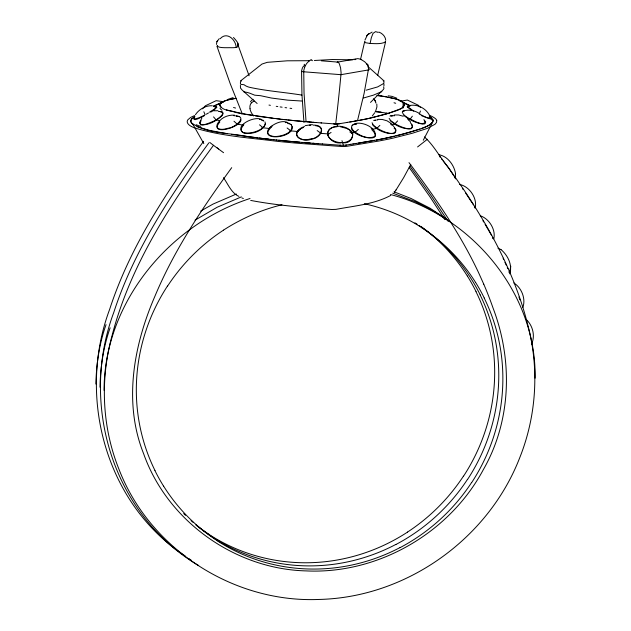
<?xml version="1.0" encoding="UTF-8"?>
<svg xmlns="http://www.w3.org/2000/svg" width="631" height="631" viewBox="0 0 631 631"><rect width="100%" height="100%" fill="white"/><g stroke="black" fill="none" stroke-linecap="round" stroke-linejoin="round"><path stroke-width="0.95" d="M257.132 103.492L242.099 89.988L240.482 88.04L240.395 85.351M383.948 86.005L383.956 83.844M403.083 108.011L403.106 102.269L398.39 99.895A74.726 11.689 0.2 0 0 394.146 98.562L387.694 97.095M377.646 75.499L385.557 41.906L385.225 41.433M386.456 113.911C390.605 111.963 410.726 108.666 402.105 101.615M185.08 555.927C105.519 503.577 76.99 396.781 109.652 309.324C129.655 247.786 165.606 193.094 203.6 141.312M198.662 565.502L196.943 564.548C112.152 513.192 79.743 403.517 113.754 312.495C133.946 250.333 170.417 195.184 208.829 142.921M424.411 136.943C433.505 144.988 439.302 156.267 446.969 165.653C452.948 173.959 458.816 182.351 464.526 190.838C475.064 206.597 485.018 222.759 493.97 239.472C508.215 266.282 520.11 294.511 527.548 324.003C539.473 368.007 536.642 415.458 519.699 457.814C488.181 539.087 406.167 597.541 318.844 599.45C233.573 602.999 149.61 549.104 118.936 469.164C101.954 426.911 100.029 379.554 112.018 335.779C130.191 265.257 170.82 203.308 213.491 145.311L209.768 142.432M95.896 384.05C96.306 363.898 99.312 343.682 106.04 324.642M99.99 387.221C100.4 367.068 103.405 346.853 110.133 327.812M104.083 390.392C103.965 303.259 168.698 224.944 250.026 198.489M303.961 122.54L301.949 94.705L301.563 71.271C301.997 69.094 302.541 65.506 305.483 65.506A10.277 4.236 -73.1 0 1 306.863 63.274L308.977 61.104M233.494 37.474C240.656 45.282 240.498 47.822 231.609 47.727C228.753 47.483 216.898 48.555 217.403 45.432M455.267 177.193L455.55 173.809M475.411 206.818C476.878 197.29 469.141 186.397 459.589 184.402M301.523 71.311A3.96 0.623 0.2 0 0 303.779 71.784L340.953 74.679L341.032 73.937A3.526 0.694 88.4 0 0 341.087 72.746L340.582 67.872L339.454 64.117A24.814 4.882 88.4 0 0 338.737 62.792L337.711 62.067M500.99 249.592C507.797 255.263 512.672 264.933 509.745 273.862M510.794 266.258L509.588 272.458M368.48 66.791L367.818 64.401L366.532 63.778A8.708 6.286 64.3 0 1 367.739 65.687L368.496 68.393A4.354 3.108 64.3 0 1 368.33 69.962L364.126 93.317L357.603 120.269M265.43 123.984C262.283 131.761 251.438 134.608 243.763 132.96C232.508 126.019 256.083 114.645 262.259 119.993M365.026 41.536L364.639 42.151L365.444 42.687L370.097 43.484L371.359 37.615L373.055 33.356L375.548 31.653L378.056 32.347M493.797 238.904C495.99 229.66 489.214 218.712 480.246 215.747M404.566 104.849L402.223 107.759A111.103 17.376 0.2 0 1 400.283 108.895L388.917 113.17M364.623 41.914L360.53 59.456M364.97 40.045L367.439 34.91L372.109 32.094M522.886 307.305C525.994 298.605 521.482 287.665 513.823 282.94M385.557 41.906C381.037 44.367 375.177 43.547 370.097 43.484M413.77 111.143L408.525 107.388C407.642 107.238 406.963 105.787 408.296 105.85C417.115 103.184 427.763 108.911 430.421 117.721C427.187 118.833 422.549 115.378 419.284 113.959L420.459 111.024M309.553 60.702L287.247 60.805L267.284 62.327L261.968 64.062L240.971 80.61L240.561 81.896A34.587 6.641 -44.2 0 0 240.853 84.365L244.008 84.712L245.317 85.611A63.179 26.518 -39.1 0 0 250.191 87.441C267.189 91.093 284.715 92.3 301.933 95.1M219.202 38.704L216.883 41.741L216.488 44.407M304.584 67.485L303.834 70.222A4.354 1.79 -73.4 0 0 303.756 71.792L304.032 93.088L306.059 121.728M531.507 344.084C535.569 336.023 532.635 325.115 526.065 319.349M400.03 101.283L407.358 100.053L418.037 105.101L420.506 107.483M375.69 110.985L376.92 106.915L376.81 104.068M201.904 117.863L199.499 123.029L200.824 124.891C208.893 125.293 216.749 120.805 222.404 115.299L223.185 113.304L222.341 111.79L218.436 111.442M240.979 119.922C240.182 128.022 207.828 136.138 219.825 121.988M304.513 126.468C290.157 131.579 297.887 142.622 310.081 139.041C320.185 138.938 327.931 124.772 313.055 125.104M423.275 140.256L432.653 122.083C435.627 120.04 427.313 114.566 430.421 117.721M410.765 164.478L403.698 177.571L396.031 189.994M200.603 121.688L200.997 120.955M216.883 41.741L217.529 40.565M194.695 117.445L193.827 118.667L194.143 119.125L198.939 117.847L204.089 115.378L205.13 114.653L203.837 111.75M200.169 122.106C199.301 128.282 211.156 121.98 213.822 121.12C216.488 119.882 227.286 113.028 220.282 111.687M202.504 108.863L205.398 105.763L216.125 100.692L223.374 101.67L213.333 106.095M374.806 112.673L372.29 115.962M250.46 101.82L251.39 100.668M288.359 123.108C280.014 116.443 255.689 134.222 274.382 136.525C280.708 136.777 294.993 132.841 291.23 124.552M432.653 122.099C427.479 127.754 419.244 129.016 412.295 131.5M195.421 114.739C198.946 109.344 205.745 105.306 212.292 105.763M231.711 167.665C204.633 204.933 178.628 243.385 159.604 285.48A400.567 387.694 -52.2 0 0 154.832 296.436C133.638 345.488 123.187 402.491 143.608 453.681C167.404 521.056 234.85 569.075 306.09 570.905C378.119 574.384 449.446 533.021 483.37 469.582C511.489 420.554 512.908 360.025 492.977 307.841A360.719 349.124 -52.2 0 0 483.748 284.163M402.255 112.058C403.312 115.536 407.224 117.429 410.26 119.054L412.358 116.167M304.079 64.93L304.576 64.267M370.507 102.411L383.301 89.578A59.18 3.045 -44.3 0 0 383.94 88.166L383.577 86.944M191.422 119.243L194.892 116.498M394.28 192.242L396.497 189.395M366.611 35.967L367.439 34.91M389.138 118.407L390.81 120.726L395.069 123.731L397.609 120.9M265.02 121.925C268.38 132.281 232.334 139.206 243.25 125.482M407.287 106.544L408.47 106.442M372.061 122.722L373.26 125.064L377.093 128.148L379.87 125.364M220.195 38.696C226.837 31.258 235.694 39.508 236.16 47.278M194.608 118.352L194.167 119.362L195.042 119.645L197.487 118.999L204.302 115.765M251.54 102.853L251.824 102.601A11.011 10.814 -34 0 1 252.274 102.23L252.771 101.875A4.701 4.614 -34 0 1 253.599 101.465L254.372 101.228A12.801 12.573 -34 0 1 254.632 101.157M402.554 111.458L402.933 111.103C408.667 109.163 414.93 110.354 419.836 113.825M352.169 125.601L352.721 125.104M235.947 115.788C248.614 117.035 233.415 128.203 228.256 128.172C218.003 131.603 212.19 127.21 221.678 118.88C225.338 116.104 229.929 114.913 234.48 115.134M352.871 124.725C349.763 126.76 352.91 130.885 355.245 132.116L358.321 129.41M200.279 121.026L200.808 120.576M297.516 131.256L299.962 129.213M354.977 59.7L356.61 58.801A7.809 5.419 62.2 0 1 357.517 58.675L357.816 58.675A12.257 8.495 62 0 1 361.295 59.693M251.848 100.234L253.094 99.319M272.474 125.735L269.153 128.274M368.039 34.319L369.135 33.459M417.58 146.944L427.384 139.254M222.491 102.632L223.216 102.19M390.739 195.413C374.009 204.373 354.299 205.864 335.944 209.374L331.764 209.492C304.655 207.567 277.435 205.532 250.696 200.421M210.77 112.097L213.523 110.472L216.851 107.286L216.536 106.82L214.855 106.994M195.026 220.172L217.135 207.252L241.373 196.88M271.653 126.839C255.965 141.391 293.715 138.994 292.35 126.484M327.552 134.687C327.946 122.635 349.053 124.378 352.776 133.969C352.65 146.282 330.904 144.586 327.552 134.687L331.062 132.455M208.506 112.957L206.321 114.187M243.045 124.828L243.874 124.307M194.624 116.64L191.871 118.667L190.846 120.766A110.63 17.305 0.2 0 0 191.469 122.864L193.504 124.835M301.405 128.495L303.495 127.43M389.99 116.08L390.565 115.741M200.658 211.085L213.041 204.081L236.365 194.025M300.498 129.221C289.392 136.454 304.584 142.748 311.383 139.08C319.239 138.836 327.71 127.091 315.397 125.656M236.136 98.302L227.61 100.006A54.589 8.542 0.2 0 0 224.21 101.126L220.424 103.484A74.726 11.689 0.2 0 0 219.809 104.959C221.907 110.906 231.017 110.401 235.828 112.468A111.103 17.384 0.2 0 0 240.474 113.422L274.785 118.478M222.775 101.772L220.124 103.894A77.163 12.068 0.2 0 0 220.558 106.757M366.13 90.194L377.63 86.92L383.325 83.671A63.179 10.995 41.3 0 0 383.964 81.683L383.845 80.752L383.206 80.863M373.662 120.403L375.831 120.056M209.476 112.192L214.666 108.934L216.504 106.978L215.636 106.308L214.698 106.694M223.342 101.496L227.61 100.006A48.445 7.58 0.2 0 1 233.58 98.712L235.142 98.452M213.483 106.394L221.86 102.687M353.447 124.473C360.293 120.048 377.78 127.722 374.995 136.296C368.725 139.711 360.553 135.996 355.245 132.116M194.608 115.56L190.696 117.374L187.896 119.74A114.227 17.873 0.2 0 0 187.896 123.597A116.349 18.204 0.2 0 0 189.836 125.506A89.634 14.024 0.2 0 0 194.443 127.825C221.307 136.257 249.758 137.779 277.537 141.352A258.631 40.455 0.2 0 0 298.952 143.347L341.166 146.463A5.214 0.812 0.2 0 0 346.876 146.305L378.332 141.099A258.426 40.423 0.2 0 0 393.255 138.071L412.54 133.196L427.187 128.456L434.964 124.315L436.549 122.406L436.731 120.474M410.324 119.038L408.336 119.795M421.366 128.574C425.381 126.571 432.645 125.388 433.04 119.961M420.017 129.047L402.949 134.111L384.421 138.457A239.622 37.481 0.2 0 1 378.324 139.664L376.328 140.035M228.225 99.248L233.123 97.6M363.464 98.01L373.434 95.139L381.842 91.582M388.097 113.422L368.756 118.439A187.541 29.341 0.2 0 1 364.892 119.251A199.096 31.148 0.2 0 1 361.137 119.985L360.183 120.158M385.927 114.069L383.758 114.692M411.601 131.705L395.826 135.917M353.336 124.757L354.015 124.559M383.206 114.85L372.598 117.579A193.898 30.335 0.2 0 1 361.808 119.858L354.409 121.199M395.44 123.834L391.535 124.899M354.748 124.52L356.633 124.173M394.201 136.304L390.865 137.069A251.674 39.367 0.2 0 1 376.439 140.019L358.408 143.095M368.33 69.962L340.953 74.679M359.22 120.34L349.826 121.988M305.167 125.648L312.369 124.575M374.498 140.366L362.51 142.425M355.671 58.975L337.617 62.098M390.96 116.12L392.49 116.017M353.013 121.444L346.474 122.548M347.515 122.375L339.762 123.668A7.335 1.144 0.2 0 1 339.044 123.779A4.938 0.773 0.2 0 1 334.588 123.905M339.88 123.652L338.965 123.786A4.874 0.765 0.2 0 1 337.782 123.889L335.905 123.944M351.546 132.967L355.143 132.368M361.673 142.567L355.174 143.623M343.516 142.795C352.232 143.923 356.696 131.84 347.444 128.969M345.693 145.138L350.812 144.325M352.989 143.971L356.349 143.434M349.629 144.515L353.25 143.931M374.869 120.466L375.713 120.347M404.432 110.946L402.933 111.103M311.075 60L311.241 59.984A7.809 3.045 -71.3 0 1 311.738 60.071L312.44 60.71M241.46 113.872L242.414 113.761M392.656 115.631L394.493 115.773M336.686 126.807C320.414 127.801 328.956 144.531 341.063 142.858M376.746 120.008L377.78 119.929M314.333 60.489L332.411 59.527L352.816 59.827M391.133 115.733L391.827 115.694M285.322 122.619L286.356 122.572M259.467 119.464L260.422 119.433M309.371 125.222L310.641 125.198M213.72 110.78L217.979 110.725M394.257 114.952L398.611 114.976L403.272 116.254M377.827 119.354L382.236 119.456L387.048 120.821L390.313 122.887L391.125 124.82M355.001 123.873L355.813 123.897M334.548 123.913L333.357 123.834M233.817 115.686L234.929 115.749M340.645 145.264L322.473 143.963M320.587 133.354L327.836 133.882M316.699 143.545L322.575 143.971M321.013 122.911L333.523 123.85A6.058 0.946 0.2 0 0 336.875 123.952L337.719 126.721M313.008 143.269L318.466 143.671M321.313 60.813L338.011 62.098M315.666 122.501L321.542 122.95M313.828 143.332L302.202 142.417M312.739 122.272L315.823 122.517M310.294 143.063L304.883 142.638M309.829 122.035L313.757 122.351M308.48 121.925L311.698 122.185M307.139 121.815L309.647 122.02M302.462 142.44L299.528 142.196A251.501 39.343 0.2 0 1 278.776 140.248M307.605 121.854L303.543 121.507A193.796 30.32 0.2 0 1 287.831 119.977M305.798 121.704L304.465 121.586A199.096 31.148 0.2 0 1 299.189 121.113M299.662 142.204L296.878 141.967A239.622 37.481 0.2 0 1 288.225 141.186L276.26 139.979M243.976 91.976L245.293 92.094A59.18 12.667 39.7 0 1 250.168 93.349L254.695 95.178L260.611 95.707L271.369 98.026L287.799 100.155L301.91 101.039M299.157 121.113L285.93 119.772M273.759 139.711L276.733 140.035M284.037 119.567L286.261 119.811M236.057 116.072L237.911 116.443M271.125 139.427L273.917 139.735M271.283 139.443L265.612 138.804M281.954 119.33L284.471 119.614M268.814 139.167L262.882 138.481M282.167 119.354L274.548 118.447M280.306 119.133L276.615 118.699M263.932 138.607L256.73 137.739M269.571 128.566L261.865 127.62M259.112 138.031L261.518 138.323M290.008 108.256L291.719 108.461M257.48 137.834L231.427 134.348M272.971 118.249L269.374 117.792A317.795 49.715 0.2 0 1 258.82 116.38L255.405 115.891M285.023 107.601L286.687 107.822M380.722 112.231L386.503 113.146M280.164 106.923L282.104 107.191M381.258 96.046L386.48 96.874M388.199 95.817L392.009 96.385L396.891 98.223M243.676 125.151L237.95 124.275M253.717 115.647L247.171 114.621M276.252 106.331L277.79 106.568M340.409 126.776L346.403 128.338M227.113 133.677L209.634 130.412L196.959 126.65M245.593 114.353L226.316 109.865M287.507 123.226L290.757 124.433M386.424 113.138L388.901 113.604L387.639 113.367M268.995 105.069L270.376 105.33M409.874 106.347L408.296 105.85M261.51 120.103L263.829 121.097M438.537 154.682C447.608 155.92 454.383 165.417 455.55 173.817M219.596 120.695L216.883 119.977M394.336 98.61L384.76 96.575A54.589 8.542 0.2 0 0 377.882 95.604A48.445 7.58 0.2 0 0 376.944 95.502M289.203 123.337L289.937 123.534M392.742 193.165L415.103 201.644L434.01 211.306L450.25 221.804M390.471 194.514C471.672 215.794 536.539 292.902 535.104 378.182M238.613 116.483L239.275 116.688M263.001 120.237L263.624 120.45M241.949 197.984L243.369 198.497M238.889 196.391C231.261 192.96 228.083 184.094 223.453 177.682M237.54 45.598L238.463 46.205M404.574 103.445L409.803 105.834M394.06 191.824L411.01 198.473L429.916 208.135L450.029 221.505M378.837 32.086C382.354 33.309 385.525 36.472 385.73 40.329M411.672 110.37L407.192 106.852M497.969 248.212L500.998 249.592M361.303 59.622L364.544 61.672A10.277 7.296 63.8 0 1 366.524 63.786M402.184 102.34L402.886 102.695M421.263 115.536L429.317 118.731L430.121 118.423L429.569 117.421M409.953 105.527L401.245 101.386M371.217 128.614L372.172 129.142M429.34 116.49L430.997 117.516M371.919 129.789C385.983 144.223 352.137 136.998 351.443 127.998M431.178 117.634L431.762 118.084M423.906 119.63L425.712 121.988C422.376 126.271 414.338 120.829 410.26 119.054M349.834 131.918L352.776 133.969M188.961 558.648L191.296 560.289M317.188 130.578L320.658 133.094M217.159 147.828L218.712 148.963M213.491 145.311L223.579 152.702M191.406 119.243A109.431 17.116 0.2 0 0 191.579 122.99C207.26 134.009 228.706 132.597 246.895 136.493A447.237 69.962 0.2 0 0 254.814 137.503M424.213 120.726L425.113 121.578L425.404 123.163L424.797 123.842L422.518 124.118C415.711 122.785 409.062 119.906 403.824 115.307M395.069 123.731C398.327 125.695 413.029 133.109 412.422 125.112L410.331 122.706M455.637 178.865L455.164 178.297M287.113 127.99L290.489 130.601M394.052 128.061C396.323 129.331 396.607 133.086 393.586 133.551C385.904 133.898 377.59 130.72 372.653 124.772M221.347 107.412L220.669 106.797M377.093 128.148C381.069 130.625 394.627 137.661 395.968 129.844L394.328 127.407M259.515 124.812L262.772 127.478M368.985 67.493L383.845 80.752M441.495 158.886L442.449 159.746M233.983 121.223L236.996 123.96M374.104 99.572L373.836 99.335A10.987 10.593 -54.4 0 0 373.394 98.988L373.615 99.154A10.987 10.632 -52.1 0 1 374.057 99.501L374.333 99.745M462.436 188.645L463.351 189.545M407.484 118.778L410.529 121.933M454.162 176.372L454.943 177.737M465.654 193.031L472.083 202.788M391.007 123.424L393.925 126.626M291.309 124.835L291.782 125.372M240.971 80.61L241.334 81.028M390.084 120.45C395.456 125.79 403.367 129.268 411.018 128.842L412.619 127.139L411.373 124.417M474.323 206.684L475.033 208.104M213.554 116.893L215.92 119.724M485.097 224.313L491.636 235.505M409.006 162.648C430.823 191.69 451.835 221.505 468.999 253.575A435.721 421.721 -52.2 0 1 478.527 272.537L483.756 284.163M410.205 166.545L431.233 195.839L447.844 221.063M409.259 167.633L429.837 196.62L444.847 219.643M443.128 160.905L449.493 169.061L453.61 175.584M504.966 262.338L506.18 265.012M507.261 267.552L507.9 268.664M439.562 156.33L440.052 157.166M203.805 143.608L193.031 124.481M508.838 271.835L509.256 272.592M492.401 237.682L492.85 238.55M518.942 297.012L519.897 299.796M482.991 220.716L483.567 221.923M242.083 113.335L230.212 83.663L216.89 46.071M472.895 203.766L473.329 204.894M249.087 75.767L238.431 46.126M503.144 258.189L503.648 259.617M341.978 140.658L343.398 145.304M249.947 108.713L250.318 110.141A16.69 16.39 -34 0 0 251.453 112.831A11.965 11.752 -34 0 0 251.935 113.627L252.794 114.81A31.313 30.753 -34 0 0 253.315 115.465A14.86 14.6 -34 0 0 253.678 115.883M414.938 222.846A186.815 180.813 -52.2 0 1 417.091 224.194M419.197 225.606A188.219 182.17 -52.2 0 1 471.467 279.241A183.787 177.879 -52.2 0 1 480.167 294.819M480.096 294.858A186.808 180.805 -52.2 0 1 467.61 479.379M467.508 479.347A188.219 182.17 -52.2 0 1 411.664 535.214A183.787 177.879 -52.2 0 1 395.929 544.49M395.889 544.419A186.808 180.805 -52.2 0 1 213.175 537.659M213.215 537.557A188.219 182.17 -52.2 0 1 196.186 525.008M192.96 522.255A188.219 182.17 -52.2 0 1 191.059 520.567M185.506 515.338A188.219 182.17 -52.2 0 1 183.708 513.539M337.151 62.564A12.17 2.398 88.4 0 1 337.711 62.027M340.953 74.687A632.01 124.449 88.4 0 1 335.7 123.865M369.206 69.394A3.96 0.623 0.2 0 1 368.283 69.954M304.599 67.501A8.708 3.628 -73.3 0 1 305.491 65.537M308.977 61.057A12.257 4.827 -71.8 0 1 311.091 59.929M374.191 99.493A6.523 6.294 -54.4 0 1 375.453 101.836M374.42 99.666A6.523 6.318 -52.1 0 1 375.895 103.09M250.113 108.666A6.515 6.397 -34 0 1 251.453 102.774M436.723 120.474A88.719 13.882 0.2 0 0 435.319 118.557A115.355 18.047 0.2 0 0 429.325 115.292M421.366 226.774A188.219 182.17 -52.2 0 1 467.374 276.07M467.397 276.055A183.787 177.879 -52.2 0 1 476.074 291.648M476.003 291.688A186.808 180.805 -52.2 0 1 463.517 476.208M463.414 476.176A188.219 182.17 -52.2 0 1 407.571 532.043M407.587 532.067A183.787 177.879 -52.2 0 1 391.835 541.319A186.808 180.805 -52.2 0 1 209.082 534.489M209.121 534.386A188.219 182.17 -52.2 0 1 196.036 525.031M282.002 204.767A186.808 180.805 -52.2 0 0 239.204 220.984A183.787 177.879 -52.2 0 0 223.413 230.165M364.308 203.726A186.808 180.805 -52.2 0 1 421.918 227.744M421.879 227.846A188.219 182.17 -52.2 0 1 475.561 282.412M475.585 282.396A183.787 177.879 -52.2 0 1 484.261 297.99M484.19 298.029A186.808 180.805 -52.2 0 1 471.704 482.549M471.602 482.518A188.219 182.17 -52.2 0 1 415.758 538.385A183.787 177.879 -52.2 0 1 400.022 547.661M399.983 547.59A186.808 180.805 -52.2 0 1 217.269 540.83M217.309 540.728A188.219 182.17 -52.2 0 1 163.626 486.162M163.603 486.178A183.787 177.879 -52.2 0 1 154.926 470.584M154.997 470.545A186.808 180.805 -52.2 0 1 167.483 286.024M167.586 286.064A188.219 182.17 -52.2 0 1 223.429 230.189M377.338 95.518A52.633 8.235 0.2 0 1 381.4 96.015M381.345 112.286A52.633 8.235 0.2 0 0 375.161 111.569A50.275 7.872 0.2 0 1 380.722 112.239M339.935 145.217A19.813 3.1 0.2 0 0 340.448 145.248A5.158 0.805 0.2 0 0 346.001 145.091A19.932 3.116 0.2 0 0 346.395 145.035M200.682 126.389A89.137 13.866 0.4 0 1 196.194 124.709M429.285 118.107A90.627 13.843 2.2 0 1 431.904 119.945M394.635 98.586A76.769 12.06 0.1 0 1 402.255 101.615M404.29 102.932A74.363 11.634 0.2 0 1 404.518 104.454M394.012 102.774A63.889 9.646 2.9 0 1 395.692 103.263M235.56 108.051A64.378 8.597 6.5 0 1 233.541 107.483M221.954 110.188A74.908 12.502 -1.9 0 1 219.998 108.185M377.18 128.322A222.767 34.847 0.2 0 1 372.416 129.3M298.424 131.579A222.633 34.823 0.2 0 1 290.023 130.791M237.587 43.5L238.068 45.251L237.587 43.5"/></g></svg>
